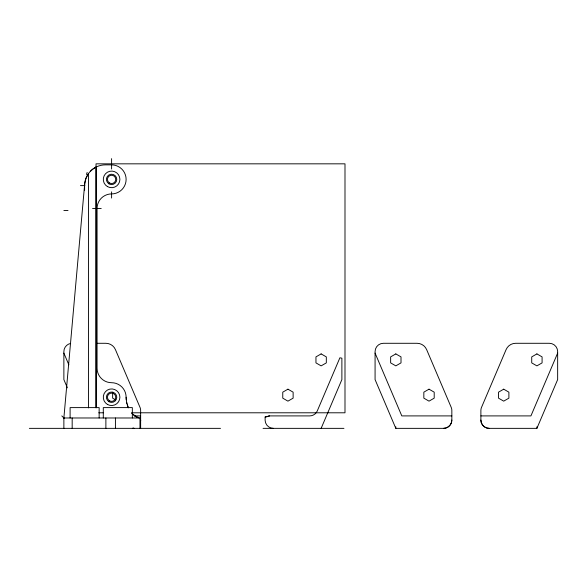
<?xml version="1.0" encoding="UTF-8"?>
<svg xmlns="http://www.w3.org/2000/svg" width="587" height="587" viewBox="0 0 587 587"><rect width="100%" height="100%" fill="white"/><g stroke="black" fill="none" stroke-linecap="round" stroke-linejoin="round"><path stroke-width="0.88" d="M451.843 420.057C451.953 424.489 447.976 428.466 443.545 428.356L395.821 428.356L375.078 379.598L375.078 351.591A8.299 8.299 0 0 1 383.377 343.292L417.086 343.292A10.375 10.375 0 0 1 426.632 349.603L451.176 407.297A8.299 8.299 0 0 1 451.843 410.548L451.843 420.057A8.299 8.299 0 0 1 443.545 428.356M63.873 428.356L63.873 417.981L84.719 183.614L85.893 178.455L88.446 173.605L88.446 407.914M140.601 420.85L140.638 420.057A8.299 8.299 0 0 1 140.601 420.798L140.594 420.938M321.133 428.356L341.883 379.598L341.883 358.187L339.888 357.799L317.31 410.856A8.299 8.299 0 0 1 309.672 415.904L269.411 415.904L265.119 416.946L265.126 420.402A8.299 8.299 0 0 0 273.417 428.356M557.65 353.11L530.927 415.904L480.885 415.904M536.9 428.356L557.65 379.598L557.65 351.591A8.299 8.299 0 0 0 549.351 343.292L515.643 343.292A10.375 10.375 0 0 0 506.097 349.603L481.553 407.297A8.299 8.299 0 0 0 480.885 410.548L480.885 420.057C480.775 424.489 484.752 428.466 489.184 428.356L536.9 428.356L536.9 426.8M269.411 415.904L268.956 416.095M80.47 185.617L84.917 185.617M92.577 208.436L101.221 208.436M63.873 210.513L68.026 210.513M96.774 343.292L105.88 343.292A10.375 10.375 0 0 1 115.426 349.603L139.977 407.297A8.299 8.299 0 0 1 140.638 410.548L140.638 428.356M98.777 412.793L103.356 412.793M131.73 412.793L344.995 412.793L344.995 163.832L96.033 163.832L96.033 407.305M134.269 415.904L140.638 415.904M451.843 415.904L401.802 415.904L375.078 353.11M63.873 417.981L140.528 417.981M29.35 428.356L220.514 428.356M263.042 428.356L343.96 428.356M138.877 417.775C137.71 417.819 133.337 415.332 131.693 413.065M138.752 417.746L135.744 416.491L132.148 413.564M115.595 399.864L112.631 398.155L112.631 392.167M61.804 415.904L64.174 418.274M128.355 407.84L127.159 404.641M63.873 353.11L68.862 364.828M67.388 387.853L63.873 379.598L63.873 351.591A8.299 8.299 0 0 1 70.66 343.432M128.23 407.561L126.484 401.699L126.117 397.238A14.521 14.521 0 0 0 111.596 382.709A14.521 14.521 0 0 1 97.068 368.188L97.068 208.436A14.521 14.521 0 0 1 111.596 193.915A14.521 14.521 0 0 0 126.117 179.395A14.521 14.521 0 0 0 111.596 164.866L105.367 164.866A20.75 20.75 0 0 0 84.623 185.617L84.623 190.188M126.594 402.315L126.858 403.496M126.242 399.842L126.117 397.238M395.821 426.8L395.821 428.356M139.977 417.981L139.977 428.356M132.339 417.981L132.339 407.605L103.297 407.605L103.297 417.981M115.426 417.981L115.426 428.356M111.596 158.644L111.596 169.019M111.596 191.839L111.596 198.061M105.88 417.981L105.88 428.356M99.144 417.981L99.144 407.605L70.102 407.605L70.102 417.981M96.085 167.06L96.085 407.906M72.172 417.981L72.172 428.356M86.685 174.588A11.116 3.962 -31.8 0 1 87.192 172.439M90.369 171.345A11.505 5.173 -26.6 0 1 96.092 167.075M268.941 416.058A11.667 11.667 0 0 1 265.141 417.012M489.184 428.356A8.299 8.299 0 0 1 480.885 420.057M321.133 353.902L315.953 356.896L315.953 362.883L321.133 365.877L326.321 362.883L326.321 356.896L321.133 353.902M287.938 389.174L282.758 392.167L282.758 398.155L287.938 401.148L293.126 398.155L293.126 392.167L287.938 389.174M395.821 353.902L390.641 356.896L390.641 362.883L395.821 365.877L401.009 362.883L401.009 356.896L395.821 353.902M429.016 389.174L423.836 392.167L423.836 398.155L429.016 401.148L434.204 398.155L434.204 392.167L429.016 389.174M536.9 353.902L531.719 356.896L531.719 362.883L536.9 365.877L542.087 362.883L542.087 356.896L536.9 353.902M503.705 389.174L498.524 392.167L498.524 398.155L503.705 401.148L508.892 398.155L508.892 392.167L503.705 389.174M133.851 428.216L132.339 428.356A8.299 8.299 0 0 0 133.851 428.216M109.52 400.826A4.153 4.153 0 0 0 115.742 397.238A4.153 4.153 0 0 0 109.52 393.642A4.153 4.153 0 0 0 109.52 400.826M109.52 182.983A4.153 4.153 0 0 0 115.742 179.395A4.153 4.153 0 0 0 109.52 175.799A4.153 4.153 0 0 0 109.52 182.983M107.443 186.578A8.299 8.299 0 0 0 119.895 179.395A8.299 8.299 0 0 0 107.443 172.204A8.299 8.299 0 0 0 107.443 186.578M107.443 404.421A8.299 8.299 0 0 0 119.895 397.238A8.299 8.299 0 0 0 107.443 390.047A8.299 8.299 0 0 0 107.443 404.421M108.999 183.885A5.188 5.188 0 0 0 116.776 179.395A5.188 5.188 0 0 0 108.999 174.904A5.188 5.188 0 0 0 108.999 183.885M108.999 401.728A5.188 5.188 0 0 0 116.776 397.238A5.188 5.188 0 0 0 108.999 392.74A5.188 5.188 0 0 0 108.999 401.728"/></g></svg>
